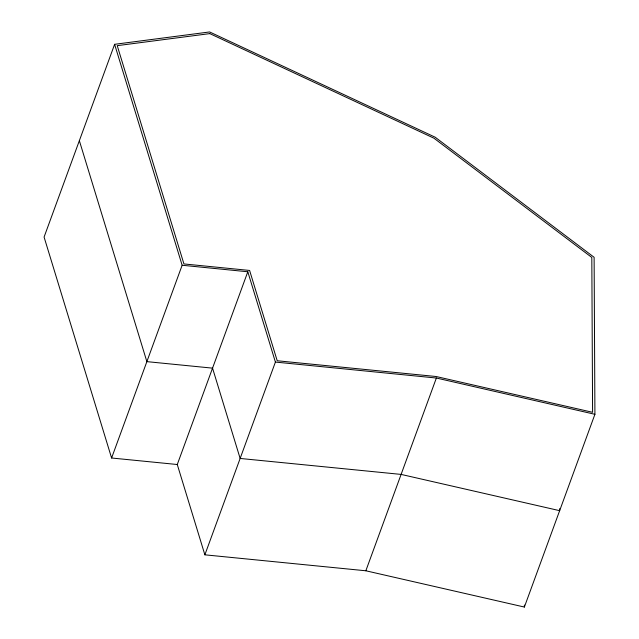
<?xml version="1.0" encoding="UTF-8"?>
<svg xmlns="http://www.w3.org/2000/svg" width="639" height="639" viewBox="0 0 639 639"><rect width="100%" height="100%" fill="white"/><g stroke="black" fill="none" stroke-linecap="round" stroke-linejoin="round"><path stroke-width="0.96" d="M114.621 44.315L44.083 237.061L111.601 458.003L177.275 464.513L204.871 554.82L365.843 570.779L524.379 607.05L594.917 414.304L594.118 257.293L435.159 137.201L209.608 31.95L114.621 44.315L182.139 265.257L111.601 458.003M177.275 464.513L247.812 271.767L182.139 265.257M204.871 554.82L275.409 362.073L247.812 271.767M365.843 570.779L436.373 378.032L594.917 414.304M275.409 362.073L436.373 378.032M79.356 140.684L146.874 361.634L212.547 368.144L240.144 458.451L401.108 474.41L559.644 510.673L559.636 508.692M524.371 605.061L524.379 607.05M209.808 33.611L117.233 45.657L183.936 263.939L249.609 270.449L277.206 360.755L436.133 376.515L592.593 412.307L591.81 257.453L433.977 138.216L209.808 33.611"/></g></svg>
